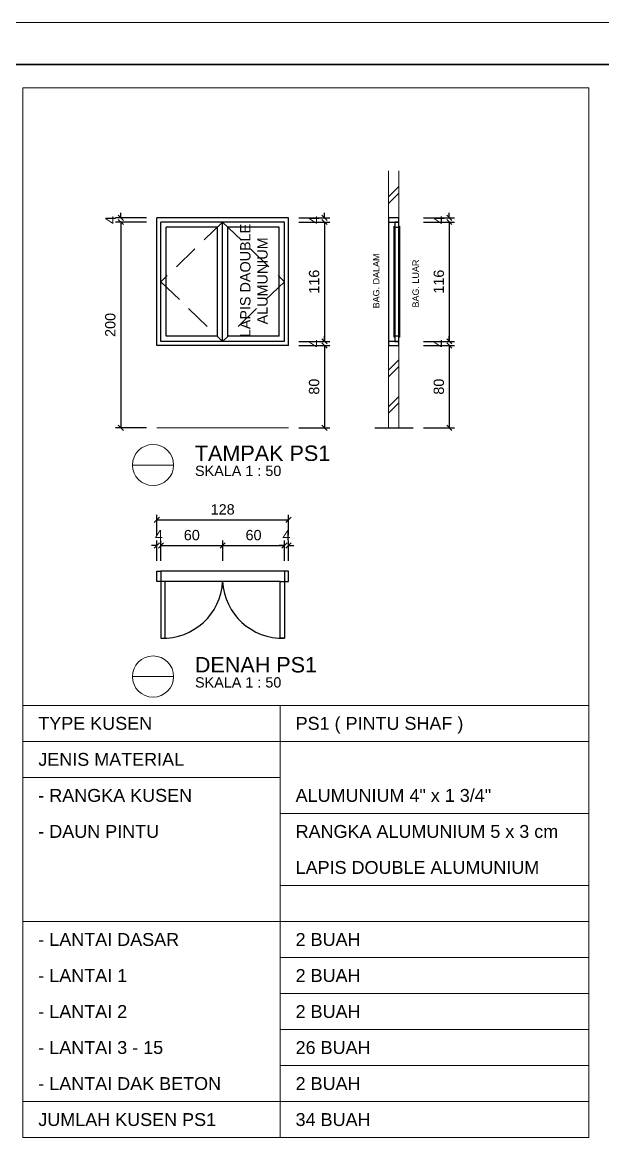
# Model space of a CAD drawing. Header units: millimetres. Extents: x -108 to 351, y -17 to 192.
# Drawn here: x 256.95 to 268.22, y 47.39 to 69.31 of the extents above; entities that cross this region are included whole.
import ezdxf
from ezdxf.enums import TextEntityAlignment as Align

# ---------------------------------------------------------------- set-up
doc = ezdxf.new("R2010")
doc.units = ezdxf.units.MM
doc.linetypes.add('HIDDEN', pattern=[0.375, 0.25, -0.125])
doc.layers.get('defpoints').update_dxf_attribs({"color": 1})
for name, color, linetype, lineweight in [('ars', 11, 'Continuous', 0), ('KOP', 7, 'Continuous', 20), ('KOP GARIS', 1, 'Continuous', 30), ('lan', 7, 'Continuous', 15), ('NOT', 7, 'Continuous', 20), ('tem', 5, 'Continuous', 20), ('u', 6, 'Continuous', 20), ('u @ 1', 6, 'Continuous', 20)]:
    doc.layers.add(name, color=color, linetype=linetype, lineweight=lineweight)
doc.layers.add('Kusen', color=30, linetype='Continuous')
doc.styles.get("Standard").update_dxf_attribs({"font": 'arial.ttf'})
doc.dimstyles.new('SK-50', dxfattribs={"dimscale": 0, "dimtxt": 0.2, "dimasz": 0.1, "dimexe": 0.1, "dimexo": 0, "dimgap": 0.1, "dimtad": 1, "dimdec": 0, "dimlfac": 50, "dimzin": 0, "dimdsep": 46, "dimtxsty": 'Standard', "dimblk": 'OBLIQUE', "dimcen": 0.09, "dimclrd": 256, "dimclre": 256, "dimclrt": 256, "dimadec": 0, "dimazin": 0, "dimtfac": 1, "dimtdec": 0, "dimtofl": 0, "dimtmove": 0, "dimatfit": 3, "dimldrblk": 'OBLIQUE', "dimfxl": 0, "dimtolj": 1, "dimtzin": 0, "dimarcsym": 0})

# ---------------------------------------------------------------- blocks, each defined once
blk = doc.blocks.new('KOPA2-TPAK r')
at = {"layer": 'KOP'}
blk.add_lwpolyline([(0, 0), (59.4, 0), (59.4, 42.135), (0, 42.135)], close=True, dxfattribs=at)
at = {"layer": 'KOP GARIS'}
blk.add_lwpolyline([(0.815, 0.815), (58.585, 0.815), (58.585, 41.32), (0.815, 41.32)], close=True, dxfattribs=at)
at = {"layer": 'KOP'}
for p in [(51.864, 6.612), (51.864, 6.212), (51.864, 5.812)]:
    blk.add_attdef('JUDUL', p, '', height=0.25, dxfattribs=at)
for tag, p in [('SKALA', (51.816, 4.913)), ('SKALA', (51.816, 4.602)), ('SKALA', (51.816, 4.312)), ('AR-00', (57.749, 3.195))]:
    blk.add_attdef(tag, text='', height=0.172, dxfattribs=at).set_placement(p, align=Align.MIDDLE_CENTER)
blk = doc.blocks.new('_Oblique')
at = {"color": 0, "linetype": 'ByBlock', "lineweight": -2}
blk.add_line((-0.5, -0.5), (0.5, 0.5), dxfattribs=at)
blk = doc.blocks.new('*D267')
at = {"layer": 'defpoints', "color": 0, "transparency": 16777216}
for p in [(259.637, 59.141), (259.557, 58.841), (259.637, 58.841)]:
    blk.add_point(p, dxfattribs=at)
at = {"layer": 'u', "lineweight": -2, "transparency": 16777216}
for p, q in [((259.557, 58.841), (259.557, 59.241)), ((259.637, 58.841), (259.637, 59.241)), ((259.557, 59.141), (259.457, 59.141)), ((259.637, 59.141), (259.737, 59.141))]:
    blk.add_line(p, q, dxfattribs=at)
at = {"layer": 'u', "lineweight": -2, "transparency": 16777216, "xscale": 0.1, "yscale": 0.1, "zscale": 0.1}
blk.add_blockref('_Oblique', (259.557, 59.141), dxfattribs=at)
at = {"layer": 'u', "lineweight": -2, "transparency": 16777216, "xscale": 0.1, "yscale": 0.1, "zscale": 0.1, "rotation": 180}
blk.add_blockref('_Oblique', (259.637, 59.141), dxfattribs=at)
at = {"layer": 'u', "transparency": 16777216, "insert": (259.597, 59.341), "char_height": 0.2, "attachment_point": 5}
blk.add_mtext('\\A1;4', dxfattribs=at)
blk = doc.blocks.new('*D265')
at = {"layer": 'defpoints', "color": 0, "transparency": 16777216}
for p in [(262.117, 59.641), (259.557, 59.341), (262.117, 59.341)]:
    blk.add_point(p, dxfattribs=at)
at = {"layer": 'u', "lineweight": -2, "transparency": 16777216}
for p, q in [((259.557, 59.341), (259.557, 59.741)), ((259.557, 59.641), (262.117, 59.641)), ((262.117, 59.341), (262.117, 59.741))]:
    blk.add_line(p, q, dxfattribs=at)
at = {"layer": 'u', "lineweight": -2, "transparency": 16777216, "xscale": 0.1, "yscale": 0.1, "zscale": 0.1, "rotation": 180}
blk.add_blockref('_Oblique', (259.557, 59.641), dxfattribs=at)
at = {"layer": 'u', "lineweight": -2, "transparency": 16777216, "xscale": 0.1, "yscale": 0.1, "zscale": 0.1}
blk.add_blockref('_Oblique', (262.117, 59.641), dxfattribs=at)
at = {"layer": 'u', "transparency": 16777216, "insert": (260.837, 59.843), "char_height": 0.2, "attachment_point": 5}
blk.add_mtext('\\A1;128', dxfattribs=at)
blk = doc.blocks.new('*D266')
at = {"layer": 'defpoints', "color": 0, "transparency": 16777216}
for p in [(260.837, 59.141), (259.637, 58.841), (260.837, 58.841)]:
    blk.add_point(p, dxfattribs=at)
at = {"layer": 'u', "lineweight": -2, "transparency": 16777216}
for p, q in [((259.637, 58.841), (259.637, 59.241)), ((260.837, 58.841), (260.837, 59.241)), ((259.637, 59.141), (260.837, 59.141))]:
    blk.add_line(p, q, dxfattribs=at)
at = {"layer": 'u', "lineweight": -2, "transparency": 16777216, "xscale": 0.1, "yscale": 0.1, "zscale": 0.1, "rotation": 180}
blk.add_blockref('_Oblique', (259.637, 59.141), dxfattribs=at)
at = {"layer": 'u', "lineweight": -2, "transparency": 16777216, "xscale": 0.1, "yscale": 0.1, "zscale": 0.1}
blk.add_blockref('_Oblique', (260.837, 59.141), dxfattribs=at)
at = {"layer": 'u', "transparency": 16777216, "insert": (260.237, 59.343), "char_height": 0.2, "attachment_point": 5}
blk.add_mtext('\\A1;60', dxfattribs=at)
blk = doc.blocks.new('*D268')
at = {"layer": 'defpoints', "color": 0, "transparency": 16777216}
for p in [(262.117, 59.141), (262.037, 58.841), (262.117, 58.841)]:
    blk.add_point(p, dxfattribs=at)
at = {"layer": 'u', "lineweight": -2, "transparency": 16777216}
for p, q in [((262.037, 58.841), (262.037, 59.241)), ((262.117, 58.841), (262.117, 59.241)), ((262.037, 59.141), (261.937, 59.141)), ((262.117, 59.141), (262.217, 59.141))]:
    blk.add_line(p, q, dxfattribs=at)
at = {"layer": 'u', "lineweight": -2, "transparency": 16777216, "xscale": 0.1, "yscale": 0.1, "zscale": 0.1}
blk.add_blockref('_Oblique', (262.037, 59.141), dxfattribs=at)
at = {"layer": 'u', "lineweight": -2, "transparency": 16777216, "xscale": 0.1, "yscale": 0.1, "zscale": 0.1, "rotation": 180}
blk.add_blockref('_Oblique', (262.117, 59.141), dxfattribs=at)
at = {"layer": 'u', "transparency": 16777216, "insert": (262.077, 59.341), "char_height": 0.2, "attachment_point": 5}
blk.add_mtext('\\A1;4', dxfattribs=at)
blk = doc.blocks.new('*D269')
at = {"layer": 'defpoints', "color": 0, "transparency": 16777216}
for p in [(262.037, 59.141), (260.837, 58.841), (262.037, 58.841)]:
    blk.add_point(p, dxfattribs=at)
at = {"layer": 'u', "lineweight": -2, "transparency": 16777216}
for p, q in [((260.837, 58.841), (260.837, 59.241)), ((262.037, 58.841), (262.037, 59.241)), ((260.837, 59.141), (262.037, 59.141))]:
    blk.add_line(p, q, dxfattribs=at)
at = {"layer": 'u', "lineweight": -2, "transparency": 16777216, "xscale": 0.1, "yscale": 0.1, "zscale": 0.1, "rotation": 180}
blk.add_blockref('_Oblique', (260.837, 59.141), dxfattribs=at)
at = {"layer": 'u', "lineweight": -2, "transparency": 16777216, "xscale": 0.1, "yscale": 0.1, "zscale": 0.1}
blk.add_blockref('_Oblique', (262.037, 59.141), dxfattribs=at)
at = {"layer": 'u', "transparency": 16777216, "insert": (261.437, 59.343), "char_height": 0.2, "attachment_point": 5}
blk.add_mtext('\\A1;60', dxfattribs=at)
blk = doc.blocks.new('Ndtpd')
blk.add_line((0.747, 0), (-0.747, 0))
blk.add_circle((0, 0), 0.747)
at = {"flags": 4}
for tag, height, p in [('NO', 0.5, (0, 0.148)), ('NOLBR', 0.3, (0, -0.398))]:
    blk.add_attdef(tag, text='', height=height, dxfattribs=at).set_placement(p, align=Align.CENTER)
for tag, p, height in [('NDTPD', (1.516, 0.148), 0.5), ('SKALA', (1.523, -0.398), 0.3)]:
    blk.add_attdef(tag, p, '', height=height, dxfattribs=at)
blk = doc.blocks.new('*D270')
at = {"layer": 'defpoints', "color": 0, "transparency": 16777216}
for p in [(262.317, 63.029), (262.317, 61.429), (262.817, 61.429)]:
    blk.add_point(p, dxfattribs=at)
at = {"layer": 'u', "lineweight": -2, "transparency": 16777216}
for p, q in [((262.317, 63.029), (262.917, 63.029)), ((262.817, 63.029), (262.817, 61.429)), ((262.317, 61.429), (262.917, 61.429))]:
    blk.add_line(p, q, dxfattribs=at)
at = {"layer": 'u', "lineweight": -2, "transparency": 16777216, "xscale": 0.1, "yscale": 0.1, "zscale": 0.1}
for p, rotation in [((262.817, 63.029), 90), ((262.817, 61.429), 270)]:
    blk.add_blockref('_Oblique', p, dxfattribs=dict(at, rotation=rotation))
at = {"layer": 'u', "transparency": 16777216, "insert": (262.614, 62.229), "char_height": 0.2, "attachment_point": 5, "rotation": 90}
blk.add_mtext('\\A1;80', dxfattribs=at)
blk = doc.blocks.new('*D271')
at = {"layer": 'defpoints', "color": 0, "transparency": 16777216}
for p in [(259.357, 65.429), (258.857, 61.429), (259.357, 61.429)]:
    blk.add_point(p, dxfattribs=at)
at = {"layer": 'u', "lineweight": -2, "transparency": 16777216}
for p, q in [((259.357, 65.429), (258.757, 65.429)), ((258.857, 65.429), (258.857, 61.429)), ((259.357, 61.429), (258.757, 61.429))]:
    blk.add_line(p, q, dxfattribs=at)
at = {"layer": 'u', "lineweight": -2, "transparency": 16777216, "xscale": 0.1, "yscale": 0.1, "zscale": 0.1}
for p, rotation in [((258.857, 65.429), 90), ((258.857, 61.429), 270)]:
    blk.add_blockref('_Oblique', p, dxfattribs=dict(at, rotation=rotation))
at = {"layer": 'u', "transparency": 16777216, "insert": (258.654, 63.429), "char_height": 0.2, "attachment_point": 5, "rotation": 90}
blk.add_mtext('\\A1;200', dxfattribs=at)
blk = doc.blocks.new('*D272')
at = {"layer": 'defpoints', "color": 0, "transparency": 16777216}
for p in [(258.857, 65.429), (259.357, 65.509), (259.357, 65.429)]:
    blk.add_point(p, dxfattribs=at)
at = {"layer": 'u', "lineweight": -2, "transparency": 16777216}
for p, q in [((258.857, 65.509), (258.857, 65.609)), ((259.357, 65.509), (258.757, 65.509)), ((259.357, 65.429), (258.757, 65.429)), ((258.857, 65.429), (258.857, 65.329))]:
    blk.add_line(p, q, dxfattribs=at)
at = {"layer": 'u', "lineweight": -2, "transparency": 16777216, "xscale": 0.1, "yscale": 0.1, "zscale": 0.1}
for p, rotation in [((258.857, 65.509), 270), ((258.857, 65.429), 90)]:
    blk.add_blockref('_Oblique', p, dxfattribs=dict(at, rotation=rotation))
at = {"layer": 'u', "transparency": 16777216, "insert": (258.657, 65.469), "char_height": 0.2, "attachment_point": 5, "rotation": 90}
blk.add_mtext('\\A1;4', dxfattribs=at)
blk = doc.blocks.new('*D273')
at = {"layer": 'defpoints', "color": 0, "transparency": 16777216}
for p in [(262.317, 65.429), (262.317, 63.109), (262.817, 63.109)]:
    blk.add_point(p, dxfattribs=at)
at = {"layer": 'u', "lineweight": -2, "transparency": 16777216}
for p, q in [((262.317, 65.429), (262.917, 65.429)), ((262.817, 65.429), (262.817, 63.109)), ((262.317, 63.109), (262.917, 63.109))]:
    blk.add_line(p, q, dxfattribs=at)
at = {"layer": 'u', "lineweight": -2, "transparency": 16777216, "xscale": 0.1, "yscale": 0.1, "zscale": 0.1}
for p, rotation in [((262.817, 65.429), 90), ((262.817, 63.109), 270)]:
    blk.add_blockref('_Oblique', p, dxfattribs=dict(at, rotation=rotation))
at = {"layer": 'u', "transparency": 16777216, "insert": (262.614, 64.269), "char_height": 0.2, "attachment_point": 5, "rotation": 90}
blk.add_mtext('\\A1;116', dxfattribs=at)
blk = doc.blocks.new('*D274')
at = {"layer": 'defpoints', "color": 0, "transparency": 16777216}
for p in [(262.317, 65.509), (262.317, 65.429), (262.817, 65.429)]:
    blk.add_point(p, dxfattribs=at)
at = {"layer": 'u', "lineweight": -2, "transparency": 16777216}
for p, q in [((262.817, 65.509), (262.817, 65.609)), ((262.317, 65.509), (262.917, 65.509)), ((262.317, 65.429), (262.917, 65.429)), ((262.817, 65.429), (262.817, 65.329))]:
    blk.add_line(p, q, dxfattribs=at)
at = {"layer": 'u', "lineweight": -2, "transparency": 16777216, "xscale": 0.1, "yscale": 0.1, "zscale": 0.1}
for p, rotation in [((262.817, 65.509), 270), ((262.817, 65.429), 90)]:
    blk.add_blockref('_Oblique', p, dxfattribs=dict(at, rotation=rotation))
at = {"layer": 'u', "transparency": 16777216, "insert": (262.617, 65.469), "char_height": 0.2, "attachment_point": 5, "rotation": 90}
blk.add_mtext('\\A1;4', dxfattribs=at)
blk = doc.blocks.new('*D275')
at = {"layer": 'defpoints', "color": 0, "transparency": 16777216}
for p in [(262.317, 63.109), (262.317, 63.029), (262.817, 63.029)]:
    blk.add_point(p, dxfattribs=at)
at = {"layer": 'u', "lineweight": -2, "transparency": 16777216}
for p, q in [((262.817, 63.109), (262.817, 63.209)), ((262.317, 63.109), (262.917, 63.109)), ((262.317, 63.029), (262.917, 63.029)), ((262.817, 63.029), (262.817, 62.929))]:
    blk.add_line(p, q, dxfattribs=at)
at = {"layer": 'u', "lineweight": -2, "transparency": 16777216, "xscale": 0.1, "yscale": 0.1, "zscale": 0.1}
for p, rotation in [((262.817, 63.109), 270), ((262.817, 63.029), 90)]:
    blk.add_blockref('_Oblique', p, dxfattribs=dict(at, rotation=rotation))
at = {"layer": 'u', "transparency": 16777216, "insert": (262.617, 63.069), "char_height": 0.2, "attachment_point": 5, "rotation": 90}
blk.add_mtext('\\A1;4', dxfattribs=at)
blk = doc.blocks.new('*D276')
at = {"layer": 'defpoints', "color": 0, "transparency": 16777216}
for p in [(264.741, 63.029), (264.741, 61.429), (265.241, 61.429)]:
    blk.add_point(p, dxfattribs=at)
at = {"layer": 'u', "lineweight": -2, "transparency": 16777216}
for p, q in [((264.741, 63.029), (265.341, 63.029)), ((265.241, 63.029), (265.241, 61.429)), ((264.741, 61.429), (265.341, 61.429))]:
    blk.add_line(p, q, dxfattribs=at)
at = {"layer": 'u', "lineweight": -2, "transparency": 16777216, "xscale": 0.1, "yscale": 0.1, "zscale": 0.1}
for p, rotation in [((265.241, 63.029), 90), ((265.241, 61.429), 270)]:
    blk.add_blockref('_Oblique', p, dxfattribs=dict(at, rotation=rotation))
at = {"layer": 'u', "transparency": 16777216, "insert": (265.038, 62.229), "char_height": 0.2, "attachment_point": 5, "rotation": 90}
blk.add_mtext('\\A1;80', dxfattribs=at)
blk = doc.blocks.new('*D277')
at = {"layer": 'defpoints', "color": 0, "transparency": 16777216}
for p in [(264.741, 65.429), (264.741, 63.109), (265.241, 63.109)]:
    blk.add_point(p, dxfattribs=at)
at = {"layer": 'u', "lineweight": -2, "transparency": 16777216}
for p, q in [((264.741, 65.429), (265.341, 65.429)), ((265.241, 65.429), (265.241, 63.109)), ((264.741, 63.109), (265.341, 63.109))]:
    blk.add_line(p, q, dxfattribs=at)
at = {"layer": 'u', "lineweight": -2, "transparency": 16777216, "xscale": 0.1, "yscale": 0.1, "zscale": 0.1}
for p, rotation in [((265.241, 65.429), 90), ((265.241, 63.109), 270)]:
    blk.add_blockref('_Oblique', p, dxfattribs=dict(at, rotation=rotation))
at = {"layer": 'u', "transparency": 16777216, "insert": (265.038, 64.269), "char_height": 0.2, "attachment_point": 5, "rotation": 90}
blk.add_mtext('\\A1;116', dxfattribs=at)
blk = doc.blocks.new('*D278')
at = {"layer": 'defpoints', "color": 0, "transparency": 16777216}
for p in [(264.741, 65.509), (264.741, 65.429), (265.241, 65.429)]:
    blk.add_point(p, dxfattribs=at)
at = {"layer": 'u', "lineweight": -2, "transparency": 16777216}
for p, q in [((265.241, 65.509), (265.241, 65.609)), ((264.741, 65.509), (265.341, 65.509)), ((264.741, 65.429), (265.341, 65.429)), ((265.241, 65.429), (265.241, 65.329))]:
    blk.add_line(p, q, dxfattribs=at)
at = {"layer": 'u', "lineweight": -2, "transparency": 16777216, "xscale": 0.1, "yscale": 0.1, "zscale": 0.1}
for p, rotation in [((265.241, 65.509), 270), ((265.241, 65.429), 90)]:
    blk.add_blockref('_Oblique', p, dxfattribs=dict(at, rotation=rotation))
at = {"layer": 'u', "transparency": 16777216, "insert": (265.041, 65.469), "char_height": 0.2, "attachment_point": 5, "rotation": 90}
blk.add_mtext('\\A1;4', dxfattribs=at)
blk = doc.blocks.new('*D279')
at = {"layer": 'defpoints', "color": 0, "transparency": 16777216}
for p in [(264.741, 63.109), (264.741, 63.029), (265.241, 63.029)]:
    blk.add_point(p, dxfattribs=at)
at = {"layer": 'u', "lineweight": -2, "transparency": 16777216}
for p, q in [((265.241, 63.109), (265.241, 63.209)), ((264.741, 63.109), (265.341, 63.109)), ((264.741, 63.029), (265.341, 63.029)), ((265.241, 63.029), (265.241, 62.929))]:
    blk.add_line(p, q, dxfattribs=at)
at = {"layer": 'u', "lineweight": -2, "transparency": 16777216, "xscale": 0.1, "yscale": 0.1, "zscale": 0.1}
for p, rotation in [((265.241, 63.109), 270), ((265.241, 63.029), 90)]:
    blk.add_blockref('_Oblique', p, dxfattribs=dict(at, rotation=rotation))
at = {"layer": 'u', "transparency": 16777216, "insert": (265.041, 63.069), "char_height": 0.2, "attachment_point": 5, "rotation": 90}
blk.add_mtext('\\A1;4', dxfattribs=at)

msp = doc.modelspace()

# ---------------------------------------------------------------- hatches: boundary and pattern name
at = {"layer": 'ars'}
h = msp.add_hatch(dxfattribs=at)
h.set_pattern_fill('TEMBOK', color=256, scale=0.502197)
h.set_pattern_definition([(225, (274.4038, 156.38954), (0.355107, -0.355107), []), (225, (274.27823, 156.38954), (0.355107, -0.355107), [])])
h.paths.add_polyline_path([(264.25995, 66.42454), (264.05996, 66.42454), (264.05996, 65.50885), (264.25995, 65.50885)])
h = msp.add_hatch(dxfattribs=at)
h.set_pattern_fill('TEMBOK', color=256, scale=0.502197)
h.set_pattern_definition([(225, (274.4038, 152.30954), (0.355107, -0.355107), []), (225, (274.27823, 152.30954), (0.355107, -0.355107), [])])
h.paths.add_polyline_path([(264.25995, 63.02885), (264.05996, 63.02885), (264.05996, 61.42885), (264.25995, 61.42885)])

# ---------------------------------------------------------------- linework, layer by layer
for p, q in [((262.0366, 58.64107), (259.6366, 58.64107)), ((261.9566, 58.44107), (259.7166, 58.44107))]:
    msp.add_line(p, q)
at = {"layer": 'ars', "linetype": 'HIDDEN', "ltscale": 2}
for p, q in [((260.8366, 65.42885), (259.6366, 64.26885)), ((260.8366, 65.42885), (262.0366, 64.26885)), ((259.6366, 64.26885), (260.8366, 63.10885)), ((262.0366, 64.26885), (260.8366, 63.10885))]:
    msp.add_line(p, q, dxfattribs=at)
at = {"layer": 'Kusen'}
for p, q in [((259.5566, 63.02885), (259.5566, 65.50885)), ((262.1166, 65.50885), (259.5566, 65.50885)), ((259.6366, 63.10885), (259.6366, 65.42885)), ((262.0366, 65.42885), (259.6366, 65.42885)), ((259.7366, 63.20885), (259.7366, 65.32885)), ((260.7366, 65.32885), (259.7366, 65.32885)), ((260.7366, 63.20885), (260.7366, 65.32885)), ((260.8366, 63.10885), (260.8366, 65.42885)), ((261.9366, 65.32885), (260.9366, 65.32885)), ((260.9366, 63.20885), (260.9366, 65.32885)), ((261.9366, 63.20885), (261.9366, 65.32885)), ((262.0366, 63.10885), (262.0366, 65.42885)), ((262.1166, 63.02885), (262.1166, 65.50885)), ((260.7366, 63.20885), (259.7366, 63.20885)), ((261.9366, 63.20885), (260.9366, 63.20885)), ((262.1166, 63.02885), (259.5566, 63.02885)), ((262.0366, 63.10885), (259.6366, 63.10885))]:
    msp.add_line(p, q, dxfattribs=at)
at = {"layer": 'Kusen', "lineweight": -3}
for p, q in [((264.05996, 65.42885), (264.05996, 63.10885)), ((264.25996, 65.32885), (264.25996, 63.20885))]:
    msp.add_line(p, q, dxfattribs=at)
at = {"layer": 'Kusen'}
for points in [[(264.05995, 65.42885), (264.25996, 65.42885), (264.25996, 65.50885), (264.05995, 65.50885)], [(264.17996, 65.32885), (264.25996, 65.32885), (264.25996, 65.42885), (264.17996, 65.42885)], [(264.17996, 63.10885), (264.25996, 63.10885), (264.25996, 63.20885), (264.17996, 63.20885)], [(264.05995, 63.02885), (264.25996, 63.02885), (264.25996, 63.10885), (264.05995, 63.10885)], [(259.5566, 58.64107), (259.6366, 58.64107), (259.6366, 58.44107), (259.5566, 58.44107)], [(262.1166, 58.64107), (262.0366, 58.64107), (262.0366, 58.44107), (262.1166, 58.44107)], [(259.6366, 57.34107), (259.7166, 57.34107), (259.7166, 58.44107), (259.6366, 58.44107)], [(262.0366, 57.34107), (261.9566, 57.34107), (261.9566, 58.44107), (262.0366, 58.44107)]]:
    msp.add_lwpolyline(points, close=True, dxfattribs=at)
at = {"layer": 'Kusen', "color": 141}
for points in [[(264.16996, 63.18885), (264.16996, 65.34885), (264.17996, 65.34885), (264.17996, 63.18885)], [(264.25996, 63.18885), (264.25996, 65.34885), (264.26996, 65.34885), (264.26996, 63.18885)]]:
    msp.add_lwpolyline(points, close=True, dxfattribs=at)
at = {"layer": 'Kusen'}
for centre, start, end in [((259.6766, 58.50198), 268.026611, 356.994283), ((261.9966, 58.50198), 183.005717, 271.973389)]:
    msp.add_arc(centre, 1.1616, start, end, dxfattribs=at)
at = {"layer": 'lan'}
for p, q in [((267.95435, 68.03506), (256.95435, 68.03506)), ((256.95435, 47.63506), (256.95435, 68.03506)), ((267.95435, 47.63506), (267.95435, 68.03506)), ((267.95435, 56.03506), (256.95435, 56.03506)), ((261.95435, 47.63506), (261.95435, 56.03506)), ((267.95435, 55.33506), (256.95435, 55.33506)), ((261.95435, 54.63506), (256.95435, 54.63506)), ((267.95435, 53.93506), (261.95435, 53.93506)), ((267.95435, 52.53506), (261.95435, 52.53506)), ((267.95435, 51.83506), (256.95435, 51.83506)), ((267.95435, 51.13506), (261.95435, 51.13506)), ((267.95435, 50.43506), (261.95435, 50.43506)), ((267.95435, 49.73506), (261.95435, 49.73506)), ((267.95435, 49.03506), (261.95435, 49.03506)), ((267.95435, 48.33506), (256.95435, 48.33506)), ((267.95435, 47.63506), (256.95435, 47.63506))]:
    msp.add_line(p, q, dxfattribs=at)
at = {"layer": 'lan', "linetype": 'Continuous', "ltscale": 2}
msp.add_line((262.1166, 61.42885), (259.5566, 61.42885), dxfattribs=at)
at = {"layer": 'lan', "lineweight": -3}
msp.add_line((263.79601, 61.42885), (264.54059, 61.42885), dxfattribs=at)
at = {"layer": 'tem'}
for p, q in [((264.05995, 65.50885), (264.05995, 66.42454)), ((264.25995, 65.50885), (264.25995, 66.42454)), ((264.05995, 63.02885), (264.05995, 61.42885)), ((264.25996, 63.02885), (264.25996, 61.42885))]:
    msp.add_line(p, q, dxfattribs=at)

# ---------------------------------------------------------------- block references
at = {"layer": 'KOP'}
msp.add_blockref('KOPA2-TPAK r', (230.63958, 27.17029), dxfattribs=at)
at = {"layer": 'NOT'}
ref = msp.add_blockref('Ndtpd', (259.48394, 60.70625), dxfattribs=dict(at, xscale=0.5354752342704153, yscale=0.5354752342704153, zscale=0.5354752342704153))
ref.add_attrib('NDTPD', 'TAMPAK PS1', (260.29573, 60.78527), dxfattribs={"layer": '0', "height": 0.3, "flags": 4})
ref.add_attrib('SKALA', 'SKALA 1 : 50', (260.2996, 60.49293), dxfattribs={"layer": '0', "height": 0.2, "flags": 4})
ref = msp.add_blockref('Ndtpd', (259.48394, 56.59509), dxfattribs=dict(at, xscale=0.5354752342704153, yscale=0.5354752342704153, zscale=0.5354752342704153))
ref.add_attrib('NDTPD', 'DENAH PS1', (260.29573, 56.67411), dxfattribs={"layer": '0', "height": 0.3, "flags": 4})
ref.add_attrib('SKALA', 'SKALA 1 : 50', (260.2996, 56.38178), dxfattribs={"layer": '0', "height": 0.2, "flags": 4})

# ---------------------------------------------------------------- texts
for s, p in [('TYPE KUSEN', (257.25435, 55.56006)), ('PS1 ( PINTU SHAF )', (262.25435, 55.56006)), ('JENIS MATERIAL', (257.25435, 54.86006)), ('- RANGKA KUSEN', (257.25435, 54.16006)), ('ALUMUNIUM 4" x 1 3/4"', (262.25435, 54.16006)), ('- DAUN PINTU', (257.25435, 53.46006)), ('RANGKA ALUMUNIUM 5 x 3 cm', (262.25435, 53.46006)), ('LAPIS DOUBLE ALUMUNIUM', (262.25435, 52.76006)), ('- LANTAI DASAR', (257.25435, 51.36006)), ('2 BUAH', (262.25435, 51.36006)), ('- LANTAI 1', (257.25435, 50.66006)), ('2 BUAH', (262.25435, 50.66006)), ('- LANTAI 2', (257.25435, 49.96006)), ('2 BUAH', (262.25435, 49.96006)), ('- LANTAI 3 - 15', (257.25435, 49.26006)), ('26 BUAH', (262.25435, 49.26006)), ('- LANTAI DAK BETON', (257.25435, 48.56006)), ('2 BUAH', (262.25435, 48.56006)), ('JUMLAH KUSEN PS1', (257.25435, 47.86006)), ('34 BUAH', (262.25435, 47.86006))]:
    msp.add_text(s, height=0.25, dxfattribs=at).set_placement(p)
at = {"layer": 'NOT', "insert": (261.17679, 63.14416), "char_height": 0.2, "attachment_point": 1, "rotation": 90}
msp.add_mtext_dynamic_manual_height_columns('\\pi0.045563;LAPIS DAOUBLE \\P\\pi0.29495;ALUMUNIUM', width=2.2607034, gutter_width=1, heights=[0], dxfattribs=at)
at = {"layer": 'NOT', "lineweight": -3, "char_height": 0.125, "attachment_point": 1, "rotation": 90}
for s, width, insert in [('\\pi0.013768;BAG. DALAM', 1.0689745, (263.75716, 63.73667)), ('\\pi0.030032;BAG. LUAR', 0.9766748, (264.5245, 63.73667))]:
    msp.add_mtext_dynamic_manual_height_columns(s, width=width, gutter_width=1, heights=[0], dxfattribs=dict(at, insert=insert))

# ---------------------------------------------------------------- dimensions: what is measured, and where the dimension line sits
at = {"layer": 'u'}
for base, p1, p2, picture, middle in [((262.1166, 59.64107), (259.5566, 59.34107), (262.1166, 59.34107), '*D265', (260.8366, 59.64107)), ((260.8366, 59.14107), (259.6366, 58.84107), (260.8366, 58.84107), '*D266', (260.2366, 59.14107)), ((262.0366, 59.14107), (260.8366, 58.84107), (262.0366, 58.84107), '*D269', (261.4366, 59.14107))]:
    dim = msp.add_linear_dim(base=base, p1=p1, p2=p2, dimstyle='SK-50', override={"dimscale": 1, "dimtxt": 0.2}, dxfattribs=at)
    dim.commit()
    dim.dimension.update_dxf_attribs({"geometry": picture, "text_midpoint": middle, "dimtype": 160})
at = {"layer": 'u @ 1'}
for base, p1, p2, picture, middle in [((258.8566, 65.42885), (259.3566, 65.50885), (259.3566, 65.42885), '*D272', (258.8566, 65.46885)), ((262.8166, 65.42885), (262.3166, 65.50885), (262.3166, 65.42885), '*D274', (262.8166, 65.46885)), ((265.24059, 65.42885), (264.74059, 65.50885), (264.74059, 65.42885), '*D278', (265.24059, 65.46885)), ((258.8566, 61.42885), (259.3566, 65.42885), (259.3566, 61.42885), '*D271', (258.8566, 63.42885)), ((262.8166, 63.10885), (262.3166, 65.42885), (262.3166, 63.10885), '*D273', (262.8166, 64.26885)), ((265.24059, 63.10885), (264.74059, 65.42885), (264.74059, 63.10885), '*D277', (265.24059, 64.26885)), ((262.8166, 63.02885), (262.3166, 63.10885), (262.3166, 63.02885), '*D275', (262.8166, 63.06885)), ((265.24059, 63.02885), (264.74059, 63.10885), (264.74059, 63.02885), '*D279', (265.24059, 63.06885)), ((262.8166, 61.42885), (262.3166, 63.02885), (262.3166, 61.42885), '*D270', (262.8166, 62.22885)), ((265.24059, 61.42885), (264.74059, 63.02885), (264.74059, 61.42885), '*D276', (265.24059, 62.22885))]:
    dim = msp.add_linear_dim(base=base, p1=p1, p2=p2, angle=270, dimstyle='SK-50', override={"dimscale": 1, "dimtxt": 0.2, "dimtix": 0, "dimtofl": 0, "dimtmove": 0, "dimatfit": 3}, dxfattribs=at)
    dim.commit()
    dim.dimension.update_dxf_attribs({"geometry": picture, "text_midpoint": middle, "dimtype": 128})
for base, p1, p2, picture, middle in [((259.6366, 59.14107), (259.5566, 58.84107), (259.6366, 58.84107), '*D267', (259.5966, 59.14107)), ((262.1166, 59.14107), (262.0366, 58.84107), (262.1166, 58.84107), '*D268', (262.0766, 59.14107))]:
    dim = msp.add_linear_dim(base=base, p1=p1, p2=p2, dimstyle='SK-50', override={"dimscale": 1, "dimtxt": 0.2, "dimtix": 0, "dimtofl": 0, "dimtmove": 0, "dimatfit": 3}, dxfattribs=at)
    dim.commit()
    dim.dimension.update_dxf_attribs({"geometry": picture, "text_midpoint": middle, "dimtype": 128})

doc.saveas('drawing.dxf')
